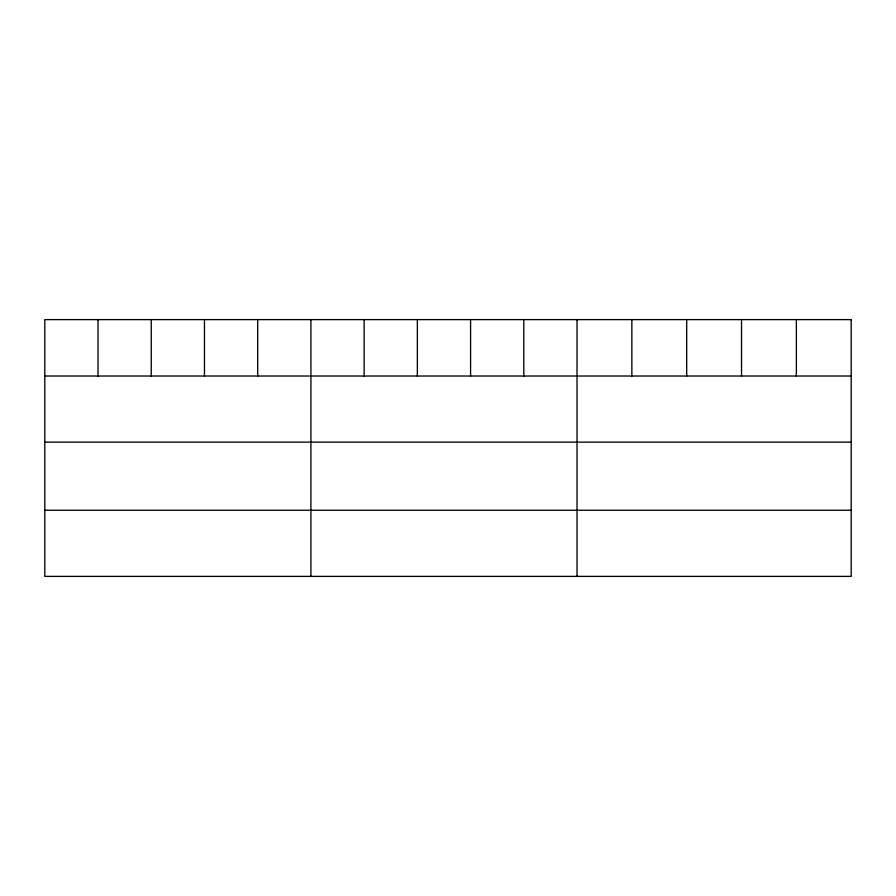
<?xml version="1.0" encoding="UTF-8"?>
<svg xmlns="http://www.w3.org/2000/svg" width="896" height="896" viewBox="0 0 896 896"><rect width="100%" height="100%" fill="white"/><g stroke="black" fill="none" stroke-linecap="round" stroke-linejoin="round"><path stroke-width="1.34" d="M44.8 376.018L851.2 376.018M44.8 442.142L851.2 442.142M44.8 510.261L851.2 510.261M796.365 319.614L796.365 376.018M741.53 319.614L741.53 376.018M686.694 319.614L686.694 376.018M631.859 319.614L631.859 376.018M577.024 319.614L577.024 576.386M523.802 319.614L523.802 376.018M470.579 319.614L470.579 376.018M417.357 319.614L417.357 376.018M364.134 319.614L364.134 376.018M310.912 319.614L310.912 576.386M257.69 319.614L257.69 376.018M204.467 319.614L204.467 376.018M151.245 319.614L151.245 376.018M98.022 319.614L98.022 376.018M851.2 319.614L44.8 319.614L44.8 576.386L851.2 576.386L851.2 319.614"/></g></svg>
